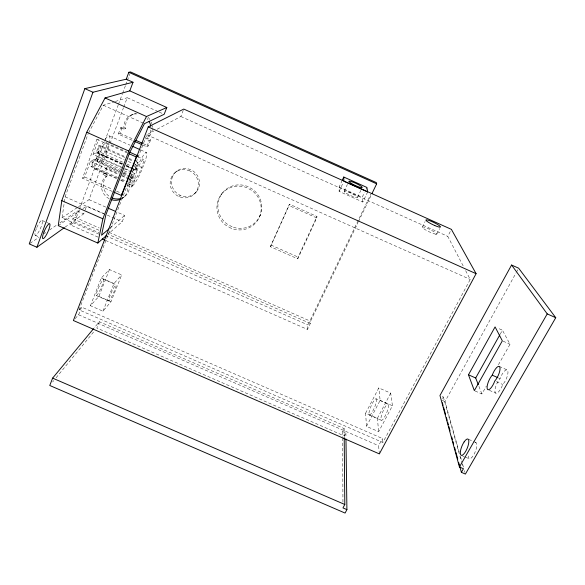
<?xml version="1.0" encoding="UTF-8"?>
<svg xmlns="http://www.w3.org/2000/svg" width="585" height="585" viewBox="0 0 585 585"><rect width="100%" height="100%" fill="white"/><g stroke="black" fill="none" stroke-linecap="round" stroke-linejoin="round"><path stroke-width="0.44" stroke-dasharray="2.92 2.19" d="M367.658 191.96L362.832 202.03L339.117 191.39L339.161 186.9L341.852 181.145M105.571 240.435L307.461 329.435L310.321 323.483L310.555 321.26L358.057 222.512M307.461 329.435L307.959 324.938L370.839 194.132M316.77 217.949L316.953 216.487L289.421 204.18L270.431 246.702L297.772 258.848L316.77 217.949L289.019 205.547L289.421 204.18M99.077 234.161L62.047 217.825L64.218 202.951M64.343 202.074L65.111 196.823L88.138 133.79M297.772 258.848L298.101 257.093L316.953 216.487M123.172 168.378L96.825 156.656L95.947 159.23A18.04 3.488 -67 0 0 96.028 168.926A18.04 3.488 -67 0 0 105.117 154.403L108.254 146.023A18.04 3.488 -67 0 0 108.92 143.734M99.399 153.95L98.551 156.436A10.61 2.055 -67 0 0 98.58 162.184A10.61 2.055 -67 0 0 103.933 153.636L105.79 148.67A10.61 2.055 -67 0 0 105.812 142.791A10.61 2.055 -67 0 0 100.445 151.361L99.399 153.95L122.28 164.136M132.225 172.407L134.696 173.511L133.768 176.056A18.003 2.647 -66.8 0 0 132.97 185.343A18.003 2.647 -66.8 0 0 141.504 170.608L144.751 162.301A18.003 2.647 -66.8 0 0 145.702 152.648A18.003 2.647 -66.8 0 0 137.117 167.434L136.012 170.111L126.126 165.709M136.992 170.688L136.093 173.145A10.588 1.558 -66.8 0 0 135.603 178.652A10.588 1.558 -66.8 0 0 140.634 169.979L142.55 165.05A10.588 1.558 -66.8 0 0 143.091 159.42A10.588 1.558 -66.8 0 0 138.053 168.114L136.992 170.688L126.367 165.957M112.276 191.434L82.514 178.235L96.861 139.384L98.931 138.455M82.514 178.235L84.671 176.999L90.456 161.365L93.578 159.727L120.196 171.566M121.146 166.864L93.052 154.36L98.624 139.296M116.744 178.045L91.026 166.615L93.578 159.727M93.052 154.36L96.145 152.809L98.726 145.848L99.735 145.365L124.7 156.495M91.026 166.615L92.057 166.052L94.602 159.193L96.189 158.367L96.825 156.656M122.901 163.756L97.161 152.297L99.735 145.365M98.061 237.122L70.529 224.984L72.862 218.71L74.917 217.262L77.249 211.002L83.706 213.861L84.883 210.717M122.002 163.873L98.097 153.226L98.733 151.515L122.653 162.162M70.529 224.984L74.646 222.022L79.092 210.088M79.406 209.233L104.496 141.862M104.817 141.014L118.155 105.198M118.47 104.342L122.28 94.112M122.601 93.256L125.461 85.585M125.775 84.73L127.047 81.322M127.362 80.467L129.907 73.644M85.176 209.927L86.653 206L104.013 213.679M78.529 206.739L89.015 199.682L109.717 144.451M110.031 143.603L123.406 107.918M123.727 107.07L127.23 97.717L158.418 111.72M108.781 196.019A13.594 12.738 48.9 0 1 108.042 175.047L106.221 176.173L102.923 174.71L105.234 168.575L107.062 167.5L119.377 172.977M132.115 140.268L118.287 134.089L120.671 127.764L122.404 126.996L125.731 128.488A13.996 13.214 58.7 0 1 136.02 113.395M102.923 174.71L104.766 173.591L107.062 167.5M118.287 134.089L120.042 133.278L122.404 126.996M465.645 270.672L470.216 279.447L382.861 442.509L79.048 309.86L146.82 134.791L153.943 130.96M131.896 171.646L134.499 169.884L137.175 162.981L138.016 162.433L136.356 161.687M75.136 318.613L78.639 314.81L81.622 307.11L382.451 438.516L382.861 442.509M129.863 178.132L131.837 176.743L129.19 183.58L130.06 182.944L132.7 176.143L134.038 175.207L134.696 173.511M126.221 165.241L135.354 169.306L138.016 162.433M136.012 170.111L136.678 168.407L134.199 167.303M120.854 199.134A13.704 12.826 48.7 0 0 127.698 185.716L130.996 187.178L133.365 181.079L134.974 179.909L128.407 176.992M142.696 144.992L146.762 146.813L149.204 140.524L150.718 139.661L147.398 138.177L145.862 139.033L149.204 140.524M130.996 187.178L132.619 185.964L134.974 179.909M146.762 146.813L148.29 145.892L150.718 139.661M310.321 323.483L107.976 234.205L122.206 221.722L124.649 215.455L117.19 212.158M90.441 305.699L101.271 277.992L109.432 269.553L121.658 274.921L110.982 301.706L102.967 311.176L90.441 305.699L98.88 296.405L109.432 269.553M102.967 311.176L113.936 283.549L121.658 274.921M99.34 321.721L96.832 328.024L344.346 435.964L345.889 432.988L342.583 431.547L344.126 428.556L99.34 321.721L94.148 327.988M157.102 129.256L180.823 116.488L183.77 109.066M98.097 153.226L99.179 150.542A18.04 3.488 -67 0 1 103.238 142.382M259.681 216.443L260.31 214.995M270.431 246.702L289.019 205.547M339.117 191.39L343.132 182.82M344.155 191.361L347.402 184.451M357.515 197.364L360.791 190.469M362.832 202.03L362.21 197.247L364.557 192.348M366.122 189.072L366.897 187.441M358.451 221.686L371.512 194.534M422.268 227.126L425.076 221.583M436.82 234.08L439.664 228.545M463.152 265.882L447.774 236.362L451.393 229.371M365.625 413.178L378.809 387.921L390.692 393.142L392.44 405.756L378.663 431.679L366.488 426.355L365.625 413.178L377.391 418.334L378.663 431.679M366.488 426.355L380.14 400.359L378.809 387.921M377.391 418.334L390.692 393.142M88.562 132.992L103.37 105.234L114.448 101.746M379.358 453.894L378.605 445.704L382.451 438.516M442.479 398.546L443.328 397.003L441.982 396.411M459.247 452.234L444.988 401.573L515.999 272.983M516.438 272.186L517.762 269.787M500.197 334.174L502.427 330.189L497.528 328.01M475.1 390.97L481.894 393.968L486.362 386.078M498.413 364.769L510.018 344.251L502.427 330.189M220.991 194.893L221.927 193.606M52.643 381.976L53.791 380.579M56.087 377.778L93.966 331.534M195.383 192.94L196.516 191.675M79.048 309.86L81.622 307.11M179.017 196.626L180.275 195.332M175.719 172.078L177.006 170.966M110.382 227.682L124.649 215.455M123.011 197.832L124.685 196.538M127.698 185.716L129.351 184.509L132.619 185.964M65.132 227.112L83.706 213.861M58.251 225.634L79.926 210.651M82.916 208.589L86.653 206M30.003 243.389L38.998 237.225M44.248 233.627L45.747 232.596M49.498 230.022L57.001 224.881M59.999 222.827L77.249 211.002M135.354 169.306L136.678 168.407M62.047 217.825L77.776 207.244M97.161 152.297L98.733 151.515M120.671 127.764L124.027 129.27L125.731 128.488M131.852 114.792L133.512 114.126M115.296 101.476L127.23 97.717M78.639 314.81L378.605 445.704M101.271 277.992L113.936 283.549M380.14 400.359L392.44 405.756M103.808 279.279A8.98 1.199 -65.6 0 1 98.88 292.361A8.98 1.199 -65.6 0 1 97.417 290.584A8.98 1.199 -65.6 0 1 103.808 279.279L116.166 284.705A8.972 1.053 -65.7 0 1 111.157 297.743A8.972 1.053 -65.7 0 1 109.914 296.061A8.972 1.053 -65.7 0 1 116.166 284.705M376.345 398.89A8.855 1.843 -67.1 0 1 372.082 412.293A8.855 1.843 -67.1 0 1 369.779 409.595A8.855 1.843 -67.1 0 1 376.345 398.89L388.374 404.169A8.848 1.974 -67.1 0 1 384.213 417.61A8.848 1.974 -67.1 0 1 381.698 414.816A8.848 1.974 -67.1 0 1 388.374 404.169M468.797 439.408L472.768 441.156M473.565 441.499L475.941 442.545M98.88 296.405L110.982 301.706M369.098 414.926L381.127 420.191M96.276 295.557L108.671 300.983M461.879 455.605L464.263 456.644M465.06 456.995L469.031 458.735M72.862 218.71L99.618 230.519M74.646 222.022L98.894 232.72M105.585 235.675L307.959 324.938M42.171 220.465L45.952 222.124M46.712 222.461L49.732 223.792M442.297 400.389L444.988 401.573M35.224 235.272L39.012 236.94M498.508 377.954L500.073 378.649A8.753 2.918 -65.7 0 1 505.74 370.108A8.753 2.918 -65.7 0 1 507.729 374.459A8.753 2.918 -65.7 0 1 502.749 384.499A8.724 2.903 -65.9 0 1 495.181 392.528A8.724 2.903 -65.9 0 1 500.073 378.649M89.015 199.682L106.419 207.39M496.387 381.676L502.749 384.499M107.318 215.141L122.206 221.722M65.111 196.823L105.856 214.841M489.382 390.349L495.685 393.127M74.917 217.262L99.15 227.96M109.176 232.384L310.555 321.26M96.145 152.809L121.994 164.312M126.163 166.169L131.998 168.765M132.832 169.138L134.499 169.884M125.278 168.699L131.069 171.273M123.991 168.743L131.406 172.041M96.189 158.367L120.876 169.35M124.166 170.813L130.748 173.738M131.566 174.103L134.038 175.207M94.602 159.193L120.276 170.615M123.589 172.092L127.735 173.935M131.047 175.405L132.7 176.143M503.1 341.172L510.018 344.251M123.523 173.05L127.676 174.9M98.002 162.242L119.457 171.785M122.755 173.248L129.358 176.187M130.184 176.553L135.135 178.754M122.66 174.432L127.588 176.626M90.456 161.365L118.484 173.825M121.782 175.295L129.205 178.593M105.234 168.575L118.47 174.462M121.782 175.931L128.4 178.871M129.226 179.244L133.365 181.079M270.972 245.035L298.101 257.093M92.057 166.052L117.665 177.438M121.797 179.273L127.581 181.847M128.407 182.213L130.06 182.944M120.89 179.887L125.044 181.73M95.055 169.043L117.336 178.937M120.634 180.407L124.759 182.242M128.064 183.705L132.188 185.54M104.766 173.591L108.042 175.047M84.671 176.999L112.547 189.364M116.649 191.185L122.389 193.73M499.232 366.415L507.136 369.917M120.042 133.278L133.336 139.215M143.303 143.669L148.29 145.892M109.373 135.954L130.024 145.175M140.758 149.965L146.535 152.546M106.426 142.777L127.069 151.983M137.804 156.765L143.581 159.347M96.861 139.384L127.23 152.926M128.861 158.352L133.022 160.202M98.726 145.848L124.905 157.511M128.993 159.332L133.08 161.16M104.956 151.105L124.144 159.654M128.32 161.518L134.162 164.114M134.996 164.487L141.672 167.464M126.777 163.997L130.901 165.84M339.161 186.9L362.21 197.247M180.823 116.488L447.774 236.362M159.237 112.086L162.52 113.563M103.37 105.234L143.654 123.281M146.82 134.791L470.216 279.447M478.954 386.4L481.894 393.968M460.475 456.607L461.463 460.095M462.691 464.468L463.43 467.086M464.41 470.581L464.907 472.329M443.328 397.003L461.485 461.74M461.733 462.611L462.713 466.113M345.889 432.988L345.962 438.457M344.126 428.556L344.207 437.595M342.583 431.547L342.613 437.002M342.613 437.909L342.942 502.471M105.22 139.245A18.04 3.488 -67 0 1 109.271 142.323M129.351 184.509A13.594 12.738 48.9 0 1 121.782 198.154M148.012 117.256A13.996 13.214 58.7 0 1 150.286 120.13M151.288 122.09A13.996 13.214 58.7 0 1 151.888 123.823M152.268 125.607A13.996 13.214 58.7 0 1 152.422 127.413M152.341 129.205A13.996 13.214 58.7 0 1 147.398 138.177M109.219 198.746A13.704 12.826 48.7 0 1 106.221 176.173M124.027 129.27A14.113 13.316 58.5 0 1 137.022 113.863M146.989 118.484A14.113 13.316 58.5 0 1 147.939 119.618M150.842 129.994A14.113 13.316 58.5 0 1 145.862 139.033M475.159 442.465A8.812 2.932 -67.7 0 1 476.775 445.938A8.812 2.932 -67.7 0 1 474.091 454.179L472.987 456A8.812 2.932 -67.7 0 1 468.439 454.055M36.35 228.611L35.656 230.534A8.197 1.85 -65.6 0 0 36.043 235.163A8.197 1.85 -65.6 0 0 41.008 227.126L41.696 225.232A8.197 1.85 -65.6 0 0 41.33 220.545A8.197 1.85 -65.6 0 0 36.35 228.611M172.56 176.56L172.473 176.765A14.34 13.762 48 0 0 180.041 195.258L183.544 196.377A14.34 13.762 48 0 0 199.017 186.834A14.34 13.762 48 0 0 190.981 169.789L187.434 168.655A14.34 13.762 48 0 0 172.56 176.56M435.708 234.256L429.214 231.857A8.066 1.265 25.8 0 1 422.29 227.331A8.066 1.265 25.8 0 1 427.979 228.516L434.874 232.172A8.066 1.265 25.8 0 1 435.708 234.256M189.803 170.886L186.227 169.752A14.457 13.864 47.8 0 0 170.652 179.383A14.457 13.864 47.8 0 0 178.776 196.545L182.315 197.671A14.457 13.864 47.8 0 0 197.898 188.063A14.457 13.864 47.8 0 0 189.803 170.886M232.077 226.805L227.06 224.018A22.15 21.579 35.6 0 1 220.486 195.88A22.15 21.579 35.6 0 1 247.63 186.476L252.713 189.321A22.15 21.579 35.6 0 1 259.17 217.423A22.15 21.579 35.6 0 1 232.077 226.805M231.236 228.333L226.176 225.525A22.325 21.733 35.3 0 1 219.543 197.174A22.325 21.733 35.3 0 1 246.892 187.705L252.018 190.571A22.325 21.733 35.3 0 1 258.533 218.885A22.325 21.733 35.3 0 1 231.236 228.333M346.21 193.211A7.349 1.17 25 0 0 357.318 197.606A7.349 1.17 25 0 0 348.974 192.297A7.349 1.17 25 0 0 346.21 193.211"/><path stroke-width="0.88" d="M109.022 228.845L101.549 235.25L105.856 214.841L129.804 152.371L144.48 123.647L164.166 114.294L166.82 107.501L129.797 90.872L105.066 97.951L86.726 132.276L61.798 200.648L58.251 225.634L97.834 243.067L106.631 235.36M97.834 243.067L102.88 218.805L128.817 151.047L146.484 116.517L166.82 107.501M129.797 90.872L133.022 82.258L126.258 79.216L84.847 88.627L29.25 243.908L36.906 247.265L64.394 227.645M36.906 247.265L92.942 92.254L133.022 82.258M126.258 79.216L128.832 72.277L130.535 71.94L376.374 182.615L376.66 183.836L371.914 193.708M113.936 192.172L121.373 195.47L136.261 156.948L137.416 156.239M148.232 126.879L73.388 320.507L379.358 453.894L476.095 273.678L451.393 229.371L183.77 109.066L148.232 126.879L476.095 273.678M93.571 328.682L52.621 378.122L49.769 385.486L345.07 513.06L346.905 509.63L345.976 439.372M342.232 180.326L343.768 177.036L366.897 187.441L367.658 191.96L343.863 181.262L343.768 177.036M344.207 437.595L344.806 504.489L342.971 507.926L346.905 509.63M511.582 265.02L439.964 395.518L459.43 466.976L463.444 468.739L461.382 472.322L465.397 474.077L555.75 317.706L518.646 268.186L511.582 265.02L547.231 313.896L555.75 317.706M468.468 374.802L495.078 326.92L502.332 340.828L474.347 390.634L468.468 374.802L475.685 377.99L478.303 384.718M475.685 377.99L499.751 334.971M459.43 466.976L547.231 313.896M121.373 195.47L122.594 194.549M52.621 378.122L344.806 504.489M102.236 238.958L104.737 240.062M492.248 375.182A8.76 2.837 -65.7 0 1 497.864 366.612A8.76 2.837 -65.7 0 1 499.766 370.927A8.76 2.837 -65.7 0 1 494.793 380.974A8.731 2.815 -65.9 0 1 487.327 389.054A8.731 2.815 -65.9 0 1 492.248 375.182L497.725 377.603M108.079 208.121L115.537 211.419M61.798 200.648L102.88 218.805M135.822 140.327L142.469 143.296M134.557 141.358L141.884 144.627M132.495 146.279L139.932 149.599M86.726 132.276L128.817 151.047M129.68 152.173L137.994 155.881M128.868 153.658L136.261 156.948M84.847 88.627L92.942 92.254M105.066 97.951L146.484 116.517M128.832 72.277L376.66 183.836M442.348 402.736L443.072 405.376M443.554 407.138L445.485 414.187M446.443 417.712L447.167 420.352M447.649 422.114L448.373 424.754M448.856 426.516L450.062 430.926M451.744 437.09L452.468 439.73M452.951 441.492L453.675 444.132M454.64 447.657L455.357 450.304M455.839 452.066L457.77 459.108M458.735 462.633L461.382 472.322M120.993 198.432A13.594 12.738 48.9 0 1 111.793 197.825M120.086 199.463A13.704 12.826 48.7 0 1 111.662 199.734M149.138 121.49A14.113 13.316 58.5 0 1 150.769 126.367M43.992 231.967L43.29 233.89A8.19 1.777 -65.7 0 0 43.59 238.483A8.19 1.777 -65.7 0 0 48.504 230.424L49.198 228.538A8.19 1.777 -65.7 0 0 48.921 223.887A8.19 1.777 -65.7 0 0 43.992 231.967M464.124 441.916L463.049 443.715A8.812 2.845 -67.6 0 0 460.417 454.099A8.812 2.845 -67.6 0 0 464.973 452.49L466.07 450.662A8.812 2.845 -67.6 0 0 468.717 440.234A8.812 2.845 -67.6 0 0 464.124 441.916M434.794 225.547L432.878 224.677A8.088 1.199 25.8 0 1 425.902 220.194A8.088 1.199 25.8 0 1 431.576 221.444L433.456 222.3A8.088 1.199 25.8 0 1 440.447 226.783A8.088 1.199 25.8 0 1 434.794 225.547M350.934 183.178A7.378 1.082 24.9 0 0 362.071 187.639A7.378 1.082 24.9 0 0 353.647 182.396A7.378 1.082 24.9 0 0 350.934 183.178"/></g></svg>
